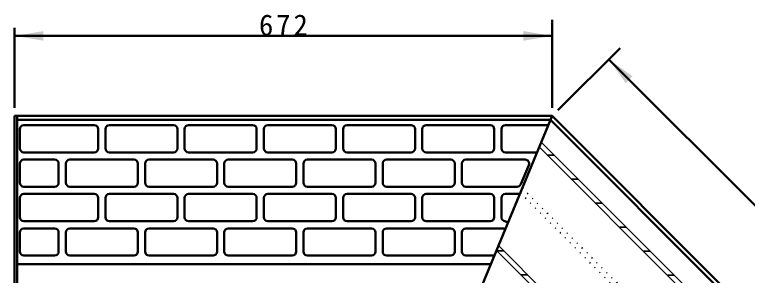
# Model space of a CAD drawing. Units: millimetres, scale not verified. Extents: x -2102 to 2102, y -1485 to 1485.
# Drawn here: x 700 to 1616, y 572 to 898 of the extents above; entities that cross this region are included whole.
import ezdxf

# ---------------------------------------------------------------- set-up
doc = ezdxf.new("R2010")
doc.units = ezdxf.units.MM
doc.header["$LTSCALE"] = 5
doc.linetypes.add('DOTTED', pattern=[1.75, 0.25, -1.5])
doc.layers.add('0-0_V-nasSTD', color=7, linetype='Continuous', lineweight=35)
doc.layers.add('0-1_0', color=7, linetype='Continuous', lineweight=50)
doc.styles.add('ＭＳ ゴシック', font='')
doc.styles.get('ＭＳ ゴシック').set_extended_font_data('MS Gothic')

msp = doc.modelspace()

# ---------------------------------------------------------------- linework, layer by layer
at = {"layer": '0-0_V-nasSTD', "lineweight": 50}
for p, q in [((699.761, 770.998), (1371.761, 770.998)), ((702.761, 770.998), (702.761, 350.998)), ((1371.761, 770.998), (1197.791, 350.998)), ((1846.937, 295.823), (1371.761, 770.998)), ((702.761, 765.998), (1369.69, 765.998)), ((1369.69, 765.998), (1843.401, 292.287)), ((702.761, 585.998), (1295.118, 585.998))]:
    msp.add_line(p, q, dxfattribs=at)
at = {"layer": '0-0_V-nasSTD'}
for p, q in [((1358.092, 737.998), (1534.749, 561.341)), ((1355.607, 731.998), (1530.507, 557.099)), ((1365.416, 722.189), (1373.902, 722.189)), ((1395.416, 692.189), (1403.902, 692.189)), ((1425.416, 662.189), (1433.902, 662.189)), ((1455.416, 632.189), (1463.902, 632.189)), ((1304.659, 608.998), (1443.532, 470.124)), ((1302.173, 602.998), (1439.29, 465.882)), ((1302.629, 602.542), (1311.115, 602.542)), ((1485.416, 602.189), (1493.902, 602.189)), ((1332.629, 572.542), (1341.115, 572.542)), ((1515.416, 572.189), (1523.902, 572.189))]:
    msp.add_line(p, q, dxfattribs=at)
at = {"layer": '0-0_V-nasSTD', "linetype": 'DOTTED'}
for p, q in [((1334.363, 680.71), (1494.24, 520.832)), ((1331.877, 674.71), (1489.998, 516.59))]:
    msp.add_line(p, q, dxfattribs=at)
at = {"layer": '0-0_V-nasSTD'}
for points in [[(699.761, 870.998), (735.761, 864.998), (735.761, 876.998)], [(1335.761, 864.998), (1335.761, 876.998), (1371.761, 870.998)], [(1442.472, 841.709), (1463.685, 812.011), (1472.17, 820.496)]]:
    msp.add_solid(points, dxfattribs=at)
at = {"layer": '0-1_0'}
for p, q in [((1371.761, 780.998), (1371.761, 890.998)), ((699.761, 780.998), (699.761, 880.998)), ((699.761, 870.998), (1371.761, 870.998)), ((1378.832, 778.069), (1456.614, 855.851)), ((1442.472, 841.709), (1917.648, 366.533)), ((699.761, 350.998), (699.761, 770.998)), ((706.261, 754.498), (706.261, 730.498)), ((711.261, 759.498), (799.261, 759.498)), ((804.261, 754.498), (804.261, 730.498)), ((813.261, 754.498), (813.261, 730.498)), ((818.261, 759.498), (898.261, 759.498)), ((903.261, 754.498), (903.261, 730.498)), ((912.261, 754.498), (912.261, 730.498)), ((917.261, 759.498), (997.261, 759.498)), ((1002.261, 754.498), (1002.261, 730.498)), ((1011.261, 754.498), (1011.261, 730.498)), ((1016.261, 759.498), (1096.261, 759.498)), ((1101.261, 754.498), (1101.261, 730.498)), ((1110.261, 754.498), (1110.261, 730.498)), ((1195.261, 759.498), (1115.261, 759.498)), ((1200.261, 730.498), (1200.261, 754.498)), ((1209.261, 754.498), (1209.261, 730.498)), ((1214.261, 759.498), (1294.261, 759.498)), ((1299.261, 754.498), (1299.261, 730.498)), ((1308.261, 754.498), (1308.261, 730.498)), ((1313.261, 759.498), (1366.998, 759.498)), ((711.261, 725.498), (799.261, 725.498)), ((898.261, 725.498), (818.261, 725.498)), ((917.261, 725.498), (997.261, 725.498)), ((1096.261, 725.498), (1016.261, 725.498)), ((1115.261, 725.498), (1195.261, 725.498)), ((1214.261, 725.498), (1294.261, 725.498)), ((1313.261, 725.498), (1352.914, 725.498)), ((711.261, 716.498), (749.761, 716.498)), ((768.761, 716.498), (848.761, 716.498)), ((947.761, 716.498), (867.761, 716.498)), ((966.761, 716.498), (1046.761, 716.498)), ((1065.761, 716.498), (1145.761, 716.498)), ((1164.761, 716.498), (1244.761, 716.498)), ((1263.761, 716.498), (1337.731, 716.498)), ((706.261, 687.498), (706.261, 711.498)), ((754.761, 711.498), (754.761, 687.498)), ((763.761, 687.498), (763.761, 711.498)), ((853.761, 711.498), (853.761, 687.498)), ((862.761, 687.498), (862.761, 711.498)), ((952.761, 687.498), (952.761, 711.498)), ((961.761, 687.498), (961.761, 711.498)), ((1051.761, 711.498), (1051.761, 687.498)), ((1060.761, 687.498), (1060.761, 711.498)), ((1150.761, 711.498), (1150.761, 687.498)), ((1159.761, 711.498), (1159.761, 687.498)), ((1249.761, 711.498), (1249.761, 687.498)), ((1258.761, 687.498), (1258.761, 711.498)), ((1342.35, 709.585), (1332.419, 685.604)), ((749.761, 682.498), (711.261, 682.498)), ((768.761, 682.498), (848.761, 682.498)), ((867.761, 682.498), (947.761, 682.498)), ((966.761, 682.498), (1046.761, 682.498)), ((1065.761, 682.498), (1145.761, 682.498)), ((1164.761, 682.498), (1244.761, 682.498)), ((1263.761, 682.498), (1327.801, 682.517)), ((711.261, 673.498), (799.261, 673.498)), ((818.261, 673.498), (898.261, 673.498)), ((917.261, 673.498), (997.261, 673.498)), ((1016.261, 673.498), (1096.261, 673.498)), ((1195.261, 673.498), (1115.261, 673.498)), ((1214.261, 673.498), (1294.261, 673.498)), ((1313.261, 673.498), (1331.375, 673.498)), ((706.261, 668.498), (706.261, 644.498)), ((804.261, 668.498), (804.261, 644.498)), ((813.261, 668.498), (813.261, 644.498)), ((903.261, 668.498), (903.261, 644.498)), ((912.261, 668.498), (912.261, 644.498)), ((1002.261, 668.498), (1002.261, 644.498)), ((1011.261, 668.498), (1011.261, 644.498)), ((1101.261, 668.498), (1101.261, 644.498)), ((1110.261, 668.498), (1110.261, 644.498)), ((1200.261, 644.498), (1200.261, 668.498)), ((1209.261, 668.498), (1209.261, 644.498)), ((1299.261, 668.498), (1299.261, 644.498)), ((1308.261, 668.498), (1308.261, 644.498)), ((711.261, 639.498), (799.261, 639.498)), ((898.261, 639.498), (818.261, 639.498)), ((917.261, 639.498), (997.261, 639.498)), ((1096.261, 639.498), (1016.261, 639.498)), ((1115.261, 639.498), (1195.261, 639.498)), ((1214.261, 639.498), (1294.261, 639.498)), ((1311.347, 639.876), (1316.556, 637.722)), ((706.261, 601.498), (706.261, 625.498)), ((711.261, 630.498), (749.761, 630.498)), ((754.761, 625.498), (754.761, 601.498)), ((763.761, 601.498), (763.761, 625.498)), ((768.761, 630.498), (848.761, 630.498)), ((853.761, 625.498), (853.761, 601.498)), ((862.761, 601.498), (862.761, 625.498)), ((947.761, 630.498), (867.761, 630.498)), ((952.761, 601.498), (952.761, 625.498)), ((961.761, 601.498), (961.761, 625.498)), ((966.761, 630.498), (1046.761, 630.498)), ((1051.761, 625.498), (1051.761, 601.498)), ((1060.761, 601.498), (1060.761, 625.498)), ((1065.761, 630.498), (1145.761, 630.498)), ((1150.761, 625.498), (1150.761, 601.498)), ((1159.761, 625.498), (1159.761, 601.498)), ((1164.761, 630.498), (1244.761, 630.498)), ((1249.761, 625.498), (1249.761, 601.498)), ((1258.761, 601.498), (1258.761, 625.498)), ((1263.761, 630.498), (1313.555, 630.498)), ((749.761, 596.498), (711.261, 596.498)), ((768.761, 596.498), (848.761, 596.498)), ((867.761, 596.498), (947.761, 596.498)), ((966.761, 596.498), (1046.761, 596.498)), ((1065.761, 596.498), (1145.761, 596.498)), ((1164.761, 596.498), (1244.761, 596.498)), ((1263.761, 596.498), (1299.471, 596.498))]:
    msp.add_line(p, q, dxfattribs=at)
for centre, start, end in [((711.261, 754.498), 90, 180), ((799.261, 754.498), 0, 90), ((818.261, 754.498), 90, 180), ((898.261, 754.498), 0, 90), ((917.261, 754.498), 90, 180), ((997.261, 754.498), 0, 90), ((1016.261, 754.498), 90, 180), ((1096.261, 754.498), 0, 90), ((1115.261, 754.498), 90, 180), ((1195.261, 754.498), 0, 90), ((1214.261, 754.498), 90, 180), ((1294.261, 754.498), 0, 90), ((1313.261, 754.498), 90, 180), ((711.261, 730.498), 180, 270), ((799.261, 730.498), 270, 0), ((818.261, 730.498), 180, 270), ((898.261, 730.498), 270, 0), ((917.261, 730.498), 180, 270), ((997.261, 730.498), 270, 0), ((1016.261, 730.498), 180, 270), ((1096.261, 730.498), 270, 0), ((1115.261, 730.498), 180, 270), ((1195.261, 730.498), 270, 0), ((1214.261, 730.498), 180, 270), ((1294.261, 730.498), 270, 0), ((1313.261, 730.498), 180, 270), ((711.261, 711.498), 90, 180), ((749.761, 711.498), 0, 90), ((768.761, 711.498), 90, 180), ((848.761, 711.498), 0, 90), ((867.761, 711.498), 90, 180), ((947.761, 711.498), 0, 90), ((966.761, 711.498), 90, 180), ((1046.761, 711.498), 0, 90), ((1065.761, 711.498), 90, 180), ((1145.761, 711.498), 0, 90), ((1164.761, 711.498), 90, 180), ((1244.761, 711.498), 0, 90), ((1263.761, 711.498), 90, 180), ((1337.731, 711.498), 337.50353, 90), ((711.261, 687.498), 180, 270), ((749.761, 687.498), 270, 0), ((768.761, 687.498), 180, 270), ((848.761, 687.498), 270, 0), ((867.761, 687.498), 180, 270), ((947.761, 687.498), 270, 0), ((966.761, 687.498), 180, 270), ((1046.761, 687.498), 270, 0), ((1065.761, 687.498), 180, 270), ((1145.761, 687.498), 270, 0), ((1164.761, 687.498), 180, 270), ((1244.761, 687.498), 270, 0), ((1263.761, 687.498), 180, 270), ((1327.799, 687.517), 270.01706, 337.50353), ((711.261, 668.498), 90, 180), ((799.261, 668.498), 0, 90), ((818.261, 668.498), 90, 180), ((898.261, 668.498), 0, 90), ((917.261, 668.498), 90, 180), ((997.261, 668.498), 0, 90), ((1016.261, 668.498), 90, 180), ((1096.261, 668.498), 0, 90), ((1115.261, 668.498), 90, 180), ((1195.261, 668.498), 0, 90), ((1214.261, 668.498), 90, 180), ((1294.261, 668.498), 0, 90), ((1313.261, 668.498), 90, 180), ((711.261, 644.498), 180, 270), ((799.261, 644.498), 270, 0), ((818.261, 644.498), 180, 270), ((898.261, 644.498), 270, 0), ((917.261, 644.498), 180, 270), ((997.261, 644.498), 270, 0), ((1016.261, 644.498), 180, 270), ((1096.261, 644.498), 270, 0), ((1115.261, 644.498), 180, 270), ((1195.261, 644.498), 270, 0), ((1214.261, 644.498), 180, 270), ((1294.261, 644.498), 270, 0), ((1313.261, 644.498), 180, 247.50586), ((711.261, 625.498), 90, 180), ((749.761, 625.498), 0, 90), ((768.761, 625.498), 90, 180), ((848.761, 625.498), 0, 90), ((867.761, 625.498), 90, 180), ((947.761, 625.498), 0, 90), ((966.761, 625.498), 90, 180), ((1046.761, 625.498), 0, 90), ((1065.761, 625.498), 90, 180), ((1145.761, 625.498), 0, 90), ((1164.761, 625.498), 90, 180), ((1244.761, 625.498), 0, 90), ((1263.761, 625.498), 90, 180), ((711.261, 601.498), 180, 270), ((749.761, 601.498), 270, 0), ((768.761, 601.498), 180, 270), ((848.761, 601.498), 270, 0), ((867.761, 601.498), 180, 270), ((947.761, 601.498), 270, 0), ((966.761, 601.498), 180, 270), ((1046.761, 601.498), 270, 0), ((1065.761, 601.498), 180, 270), ((1145.761, 601.498), 270, 0), ((1164.761, 601.498), 180, 270), ((1244.761, 601.498), 270, 0), ((1263.761, 601.498), 180, 270)]:
    msp.add_arc(centre, 5, start, end, dxfattribs=at)

# ---------------------------------------------------------------- texts
at = {"layer": '0-0_V-nasSTD', "insert": (1005.161, 870.998), "char_height": 26.39, "attachment_point": 7, "style": 'ＭＳ ゴシック'}
msp.add_mtext('\\T1.2;672', dxfattribs=at)

doc.saveas('drawing.dxf')
